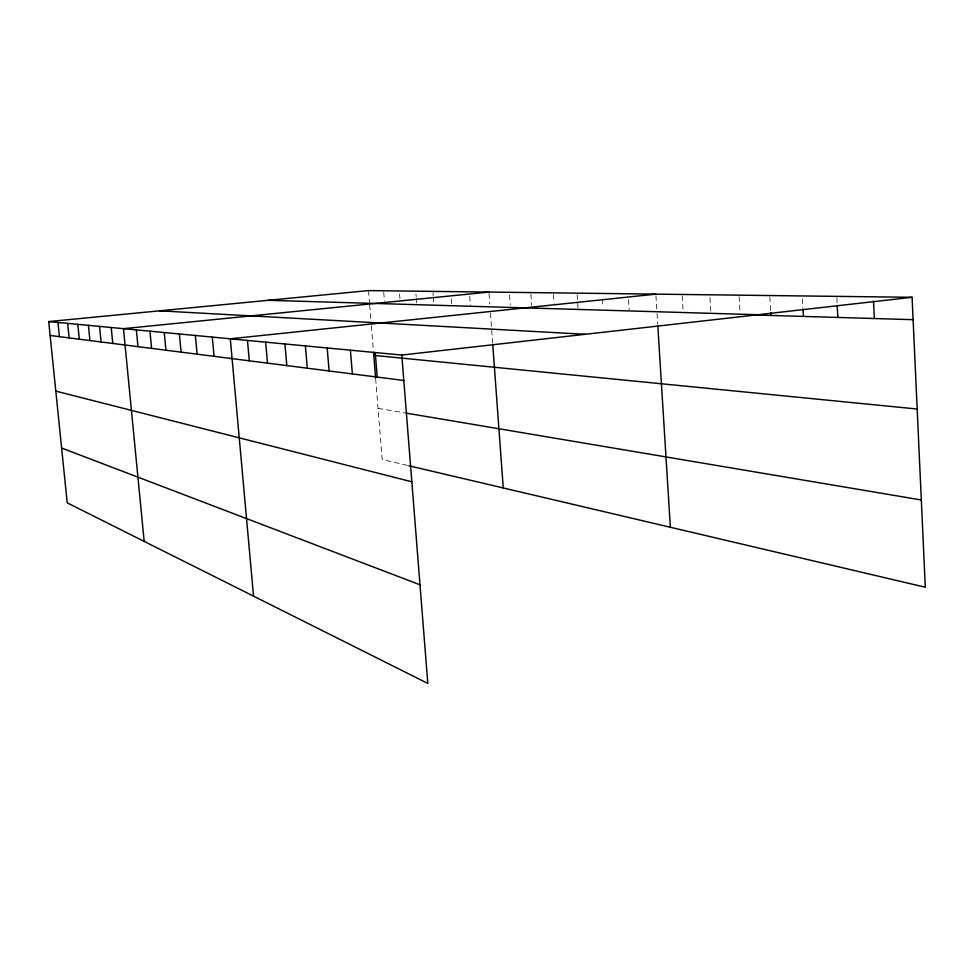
<?xml version="1.0" encoding="UTF-8"?>
<svg xmlns="http://www.w3.org/2000/svg" width="974" height="974" viewBox="0 0 974 974"><rect width="100%" height="100%" fill="white"/><g stroke="black" fill="none" stroke-linecap="round" stroke-linejoin="round"><path stroke-width="0.73" stroke-dasharray="4.87 3.65" d="M378.058 408.374L404.721 412.866M407.485 465.438L382.198 459.484L375.599 378.07M368.501 290.581L369.438 302.086M369.67 305.008L370.875 319.813M371.35 325.73L373.395 350.908M399.571 293.953L400.046 299.943M383.719 292.237L384.426 301.039M415.947 293.917L416.166 296.668M416.275 298.044L416.702 303.559M451.242 298.787L451.68 304.533M432.943 292.784L433.162 295.597M433.272 296.997L433.698 302.622M469.699 296.242L470.357 305.057M489.009 293.576L489.788 304.095M490.446 313.117L492.649 343.201M530.915 294.026L531.719 305.483M509.56 295.122L510.266 304.911M553.439 294.331L554.048 303.145M577.095 294.659L578.02 308.222M602.273 299.128L602.833 307.626M628.522 299.615L629.167 309.793M655.928 295.633L656.866 310.572M657.048 313.555L657.706 324.013M682.226 295.877L683.091 310.024M709.997 297.703L710.85 312.216M739.096 296.656L740.021 313.044M769.874 296.96L770.653 311.181M802.479 298.872L802.941 307.65M836.849 297.874L837.153 303.9"/><path stroke-width="1.46" d="M401.787 355.06L427.805 683.419L67.218 502.852L48.7 321.578L401.787 355.06L912.078 297.301L925.3 587.225L408.922 465.779M655.843 294.136L230.29 338.794L253.544 596.161M488.899 292.066L123.467 328.664L144.176 541.386M48.7 321.578L368.501 290.581L912.078 297.301M268.094 300.309L758.101 314.724M754.765 314.979L913.088 319.679M159.493 310.84L585.264 334.289M373.748 355.352L917.167 409.019M50.124 335.482L403.808 380.469M406.158 413.11L921.319 499.979M55.798 391.122L411.832 481.789M61.618 448.028L419.989 584.79M67.669 323.38L69.142 337.893M57.977 322.455L59.426 336.663M99.543 326.4L101.089 341.959M88.427 325.34L89.937 340.547M77.81 324.342L79.296 339.196M111.219 327.507L112.777 343.445M149.935 331.172L151.591 348.388M136.36 329.894L137.979 346.659M164.253 332.536L165.933 350.214M195.372 335.482L197.101 354.171M179.374 333.972L181.079 352.138M212.308 337.089L214.073 356.338M247.469 340.425L249.283 360.818M265.646 342.154L267.497 363.132M305.398 345.916L307.309 368.196M284.932 343.98L286.806 365.591M327.179 347.986L329.115 370.972M350.409 350.19L352.369 373.931M375.221 352.539L377.206 377.084M373.517 352.381L375.599 378.07M492.759 344.699L503.254 487.962M657.791 325.511L670.368 527.263M770.726 312.605L770.884 315.454M803.026 309.111L803.416 316.416M837.226 305.398L837.835 317.439M873.495 301.161L874.335 318.522"/></g></svg>
